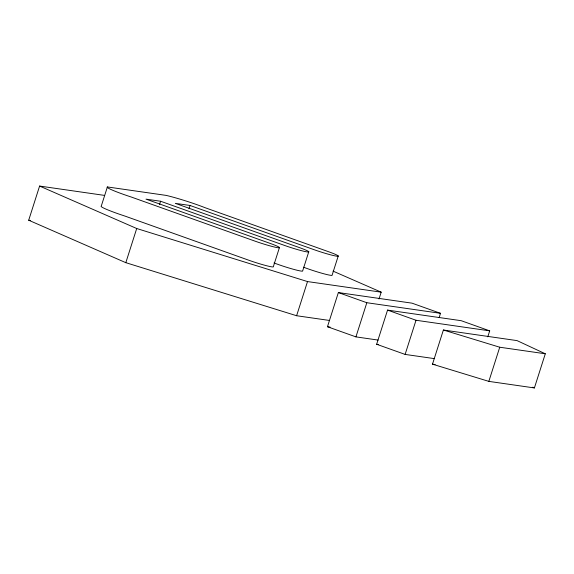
<?xml version="1.0" encoding="UTF-8"?>
<svg xmlns="http://www.w3.org/2000/svg" width="574" height="574" viewBox="0 0 574 574"><rect width="100%" height="100%" fill="white"/><g stroke="black" fill="none" stroke-linecap="round" stroke-linejoin="round"><path stroke-width="0.86" d="M329.454 320.457L296.607 315.729L125.814 262.677L28.7 220.222L39.599 186.062L104.403 195.382M107.388 186.945A28.657 2.145 17.7 0 0 131.267 197.026L255.007 241.137A17.981 1.349 17.7 0 0 277.845 247.71A17.981 1.349 17.7 0 0 269.744 243.254L146.004 199.142L160.591 201.244L284.331 245.356A17.981 1.349 17.7 0 0 307.169 251.929A17.981 1.349 17.7 0 0 299.068 247.473L175.328 203.361L190.066 205.478L313.806 249.597A17.981 1.349 17.7 0 0 336.644 256.169A17.981 1.349 17.7 0 0 328.543 251.713L204.796 207.601A28.657 2.145 17.7 0 0 166.187 195.404L107.388 186.945L101.282 206.073A28.657 2.145 17.7 0 0 125.161 216.154L248.901 260.266A17.981 1.349 17.7 0 0 273.353 266.63L279.459 247.502M125.814 262.677L136.712 228.517L39.599 186.062M159.529 204.566L160.591 201.244M189.004 208.807L190.066 205.478M308.783 251.721L302.677 270.849A17.981 1.349 17.7 0 1 278.225 264.485L274.02 262.985M296.607 315.729L307.513 281.569L381.193 292.166L379.012 299.004M338.251 255.961L332.145 275.089A17.981 1.349 17.7 0 1 307.7 268.725L303.488 267.226M378.123 340.073L355.93 336.881L327.46 326.728L338.359 292.568L412.039 303.165L440.509 313.318L439.146 317.587M355.93 336.881L366.829 302.72L440.509 313.318M434.41 358.628L405.115 354.416L376.644 344.264L387.55 310.103L461.231 320.701L489.694 330.854L487.792 336.83M405.115 354.416L416.014 320.256L489.694 330.854M432.487 364.174L443.386 330.014L517.066 340.612L545.3 353.778L534.401 387.938L488.84 381.38L432.487 364.174L435.149 364.555M488.84 381.38L499.739 347.227L545.3 353.778M28.7 220.222L30.472 220.481M327.46 326.728L330.122 327.115M376.644 344.264L378.424 344.522M443.386 330.014L499.739 347.227M136.712 228.517L307.513 281.569M338.359 292.568L366.829 302.72M387.55 310.103L416.014 320.256M333.042 271.122L381.193 292.166M532.787 387.185L534.401 387.938"/></g></svg>
